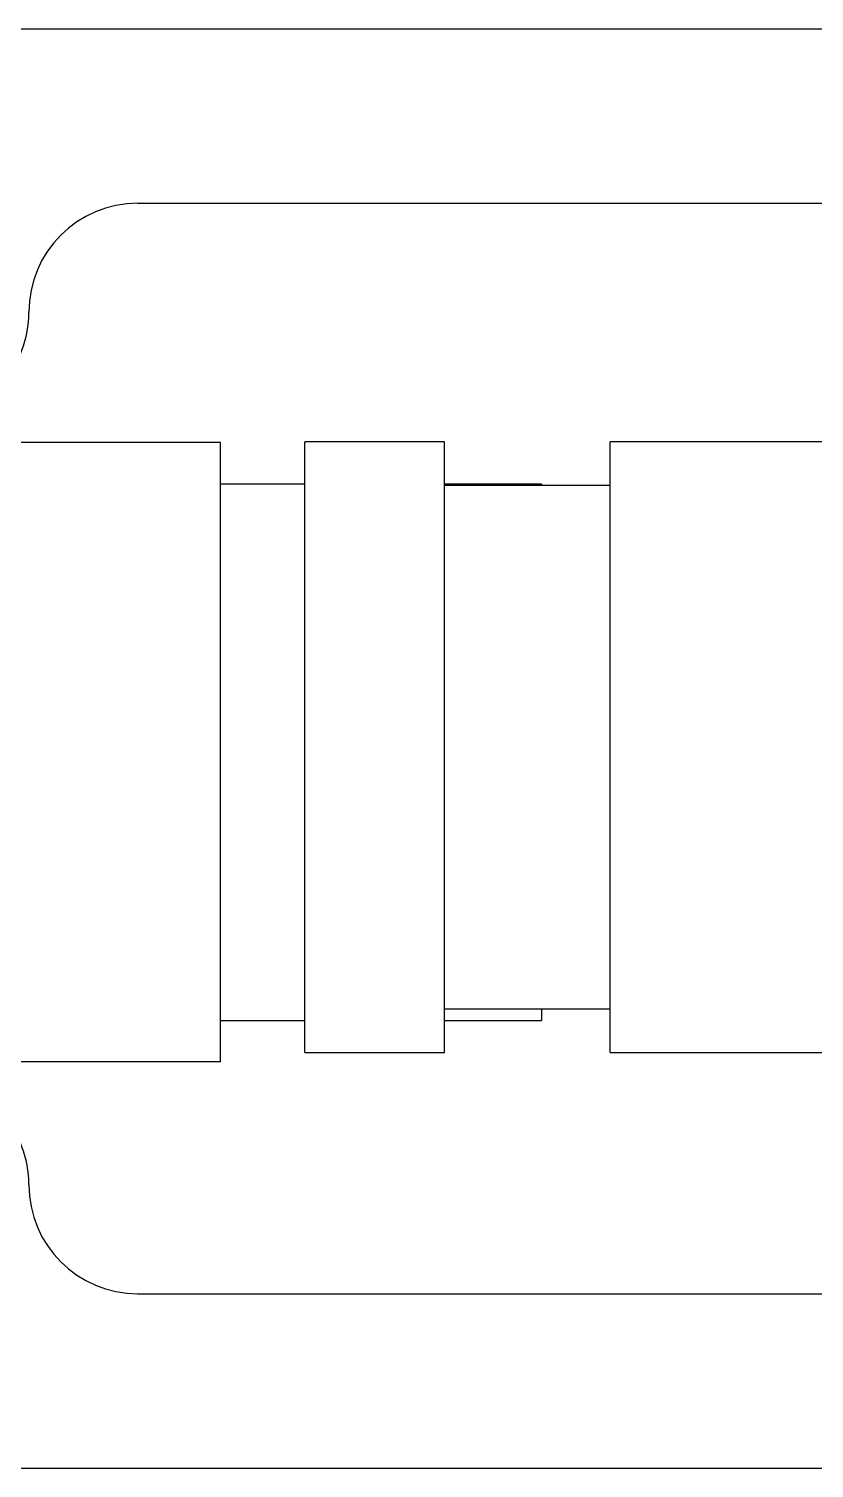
# Model space of a CAD drawing. Extents: x 0 to 11, y 0 to 8.5.
# Drawn here: x 4.2823 to 4.5185, y 6.1144 to 6.5475 of the extents above; entities that cross this region are included whole.
import ezdxf

# ---------------------------------------------------------------- set-up
doc = ezdxf.new("R2010")
doc.units = 0
doc.header["$LTSCALE"] = 0.5
doc.header["$MEASUREMENT"] = 0
doc.layers.add('VISIBLE', color=7, linetype='CONTINUOUS')

msp = doc.modelspace()

# ---------------------------------------------------------------- linework, layer by layer
at = {"layer": 'VISIBLE'}
for p, q in [((4.22486, 6.54748), (4.96474, 6.54748)), ((4.31513, 6.49499), (4.52396, 6.49499)), ((4.33999, 6.42298), (4.27437, 6.42298)), ((4.33999, 6.23664), (4.33999, 6.42298)), ((4.40731, 6.42318), (4.36532, 6.42318)), ((4.36532, 6.23945), (4.36532, 6.42318)), ((4.40731, 6.23945), (4.40731, 6.42318)), ((4.5228, 6.42318), (4.45718, 6.42318)), ((4.45718, 6.23945), (4.45718, 6.42318)), ((4.36532, 6.41052), (4.33999, 6.41052)), ((4.43644, 6.41052), (4.40731, 6.41052)), ((4.45718, 6.41006), (4.40731, 6.41006)), ((4.43644, 6.41052), (4.43644, 6.41006)), ((4.40731, 6.25258), (4.45718, 6.25258)), ((4.43644, 6.25258), (4.43644, 6.2491)), ((4.33999, 6.2491), (4.36532, 6.2491)), ((4.40731, 6.2491), (4.43644, 6.2491)), ((4.33999, 6.23664), (4.27437, 6.23664)), ((4.36532, 6.23945), (4.40731, 6.23945)), ((4.45718, 6.23945), (4.5228, 6.23945)), ((4.31513, 6.1669), (4.52396, 6.1669)), ((4.22486, 6.11441), (4.96474, 6.11441))]:
    msp.add_line(p, q, dxfattribs=at)
for centre, start, end in [((4.31513, 6.46218), 90, 180), ((4.24952, 6.46218), 319.2467, 0), ((4.24952, 6.19971), 0, 40.7533), ((4.31513, 6.19971), 180, 270)]:
    msp.add_arc(centre, 0.03281, start, end, dxfattribs=at)

doc.saveas('drawing.dxf')
